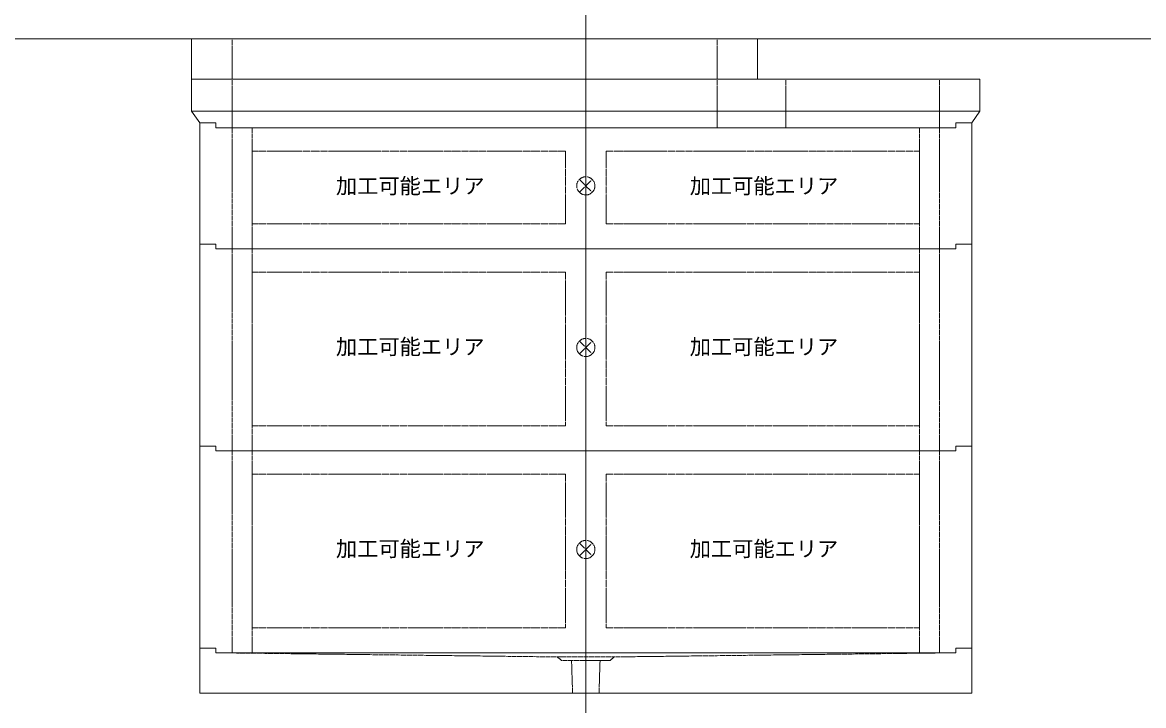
# Model space of a CAD drawing. Units: millimetres, scale not verified. Extents: x -4455 to 4455, y -3150 to 3150.
# Drawn here: x -1438 to 1335, y -1800 to -109 of the extents above; entities that cross this region are included whole.
import ezdxf
from ezdxf.enums import TextEntityAlignment as Align

# ---------------------------------------------------------------- set-up
doc = ezdxf.new("R2010")
doc.units = ezdxf.units.MM
doc.header["$LTSCALE"] = 30
doc.linetypes.add('LONG_DASHED1', pattern=[7, 6, -1])
doc.linetypes.add('LONG_DOUBLE_CHAIN', pattern=[21.8, 18, -1, 0.6, -0.6, 0.6, -1])
for name, color, linetype, lineweight in [('0-5_0', 134, 'Continuous', 9), ('0-6_D-STR', 7, 'Continuous', 9), ('0-9_D-STR-STR5', 1, 'LONG_DOUBLE_CHAIN', 9)]:
    doc.layers.add(name, color=color, linetype=linetype, lineweight=lineweight)
doc.styles.add('ＭＳ ゴシック', font='')
doc.styles.get('ＭＳ ゴシック').set_extended_font_data('MS Gothic')

# ---------------------------------------------------------------- blocks, each defined once
blk = doc.blocks.new('A$C0EB83927')
at = {"layer": '0-6_D-STR'}
for p, q in [((-28650, 360), (-28650, -3000)), ((-28650, 360), (-27450, 360)), ((-27450, 0), (-27450, 360)), ((27450, 0), (-27450, 0)), ((28650, 360), (27450, 360)), ((27450, 0), (27450, 360)), ((28650, 360), (28650, -3000)), ((28650, -3000), (-28650, -3000))]:
    blk.add_line(p, q, dxfattribs=at)
at = {"layer": '0-6_D-STR', "linetype": 'LONG_DASHED1'}
for p, q in [((-26520, 0), (-2100, -300)), ((26520, 0), (2100, -300)), ((-1800, -570), (-2100, -300)), ((-2100, -300), (2100, -300)), ((-1800, -570), (1800, -570)), ((-979.9, -3000), (-1057.5, -570)), ((979.9, -3000), (1057.5, -570)), ((1800, -570), (2100, -300))]:
    blk.add_line(p, q, dxfattribs=at)
blk = doc.blocks.new('A$C37B4339D')
at = {"layer": '0-6_D-STR', "linetype": 'LONG_DASHED1'}
for p, q in [((-26250, 0), (-26250, 3600)), ((9750, 0), (9750, 3600)), ((14850, 0), (14850, 3600)), ((26250, 0), (26250, 3600))]:
    blk.add_line(p, q, dxfattribs=at)
at = {"layer": '0-6_D-STR'}
for p, q in [((29250, 1230), (-29250, 1230)), ((-28650, 360), (-27450, 360)), ((-27450, 0), (-27450, 360)), ((28650, 360), (27450, 360))]:
    blk.add_line(p, q, dxfattribs=at)
for points in [[(-29250, 3600), (29250, 3600), (29250, 1230), (28650, 360)], [(-29250, 3600), (-29250, 1230), (-28650, 360)], [(-27450, 0), (27450, 0), (27450, 360)]]:
    blk.add_lwpolyline(points, dxfattribs=at)
blk = doc.blocks.new('A$C29140D6D')
at = {"layer": '0-6_D-STR'}
blk.add_line((-21000, 3000), (-21000, 0), dxfattribs=at)
at = {"layer": '0-6_D-STR', "linetype": 'LONG_DASHED1'}
for p, q in [((-18000, 0), (-18000, 3000)), ((18000, 0), (18000, 3000))]:
    blk.add_line(p, q, dxfattribs=at)
at = {"layer": '0-6_D-STR'}
blk.add_lwpolyline([(-21000, 3000), (21000, 3000), (21000, 0), (-21000, 0)], dxfattribs=at)
blk = doc.blocks.new('A$C1C640AAB')
at = {"layer": '0-9_D-STR-STR5'}
for p, q in [((-477.3, -477.3), (477.3, 477.3)), ((-477.3, 477.3), (477.3, -477.3))]:
    blk.add_line(p, q, dxfattribs=at)
blk.add_circle((0, 0), 675, dxfattribs=at)
blk = doc.blocks.new('A$C59FE2C9B')
at = {"layer": '0-6_D-STR'}
for p, q in [((-28650, -8640), (-28650, 360)), ((-28650, 360), (-27450, 360)), ((-27450, 0), (-27450, 360)), ((-27450, 0), (27450, 0)), ((28650, 360), (27450, 360)), ((27450, 0), (27450, 360)), ((28650, -8640), (28650, 360)), ((-28650, -8640), (-27450, -8640)), ((-27450, -9000), (-27450, -8640)), ((-27450, -9000), (27450, -9000)), ((28650, -8640), (27450, -8640)), ((27450, -9000), (27450, -8640))]:
    blk.add_line(p, q, dxfattribs=at)
at = {"layer": '0-6_D-STR', "linetype": 'LONG_DASHED1'}
for p, q in [((-26250, -9000), (-26250, 0)), ((-24750, -9000), (-24750, 0)), ((24750, -9000), (24750, 0)), ((26250, -9000), (26250, 0))]:
    blk.add_line(p, q, dxfattribs=at)
at = {"layer": '0-9_D-STR-STR5'}
for p, q in [((-24750, -1740), (-24750, -7140)), ((-1500, -1740), (-24750, -1740)), ((-1500, -1740), (-1500, -7140)), ((1500, -1740), (24750, -1740)), ((1500, -1740), (1500, -7140)), ((24750, -1740), (24750, -7140)), ((-1500, -7140), (-24750, -7140)), ((1500, -7140), (24750, -7140))]:
    blk.add_line(p, q, dxfattribs=at)
blk = doc.blocks.new('A$C6013121A')
at = {"layer": '0-6_D-STR'}
for p, q in [((-28650, 360), (-27450, 360)), ((-28650, -14640), (-28650, 360)), ((-27450, 0), (-27450, 360)), ((-27450, 0), (27450, 0)), ((28650, 360), (27450, 360)), ((27450, 0), (27450, 360)), ((28650, -14640), (28650, 360)), ((-28650, -14640), (-27450, -14640)), ((-27450, -15000), (-27450, -14640)), ((28650, -14640), (27450, -14640)), ((27450, -15000), (27450, -14640)), ((-27450, -15000), (27450, -15000))]:
    blk.add_line(p, q, dxfattribs=at)
at = {"layer": '0-6_D-STR', "linetype": 'LONG_DASHED1'}
for p, q in [((-26250, -15000), (-26250, 0)), ((-24750, -15000), (-24750, 0)), ((24750, -15000), (24750, 0)), ((26250, -15000), (26250, 0))]:
    blk.add_line(p, q, dxfattribs=at)
at = {"layer": '0-9_D-STR-STR5'}
for p, q in [((-24750, -1740), (-24750, -13140)), ((-1500, -1740), (-24750, -1740)), ((-1500, -1740), (-1500, -13140)), ((1500, -1740), (24750, -1740)), ((1500, -1740), (1500, -13140)), ((24750, -1740), (24750, -13140)), ((-1500, -13140), (-24750, -13140)), ((1500, -13140), (24750, -13140))]:
    blk.add_line(p, q, dxfattribs=at)

msp = doc.modelspace()

# ---------------------------------------------------------------- linework, layer by layer
at = {"layer": '0-5_0'}
for p, q in [((-45, -2400), (-45, 2550)), ((-1545, -150), (4154.98, -150))]:
    msp.add_line(p, q, dxfattribs=at)

# ---------------------------------------------------------------- block references
at = {"layer": '0-6_D-STR', "yscale": 0.03333333}
for name, p, xscale in [('A$C29140D6D', (-320, -250), 0.03333333), ('A$C37B4339D', (-45, -370), 0.03333333), ('A$C59FE2C9B', (-45, -370), 0.03333333), ('A$C6013121A', (-45, -670), 0.03333333), ('A$C6013121A', (-45, -1170), 0.03333333), ('A$C0EB83927', (-45, -1670), -0.03333333)]:
    msp.add_blockref(name, p, dxfattribs=dict(at, xscale=xscale))
at = {"layer": '0-9_D-STR-STR5', "xscale": 0.03333333, "yscale": 0.03333333}
for p in [(-45, -514), (-45, -914), (-45, -1414)]:
    msp.add_blockref('A$C1C640AAB', p, dxfattribs=at)

# ---------------------------------------------------------------- texts
at = {"layer": '0-9_D-STR-STR5', "style": 'ＭＳ ゴシック'}
for p in [(-662.98, -544.98), (212.02, -544.98), (-662.98, -942.98), (212.02, -942.98), (-662.98, -1442.98), (212.02, -1442.98)]:
    msp.add_text('加工可能エリア', height=38.49, dxfattribs=at).set_placement(p, align=Align.BOTTOM_LEFT)

doc.saveas('drawing.dxf')
